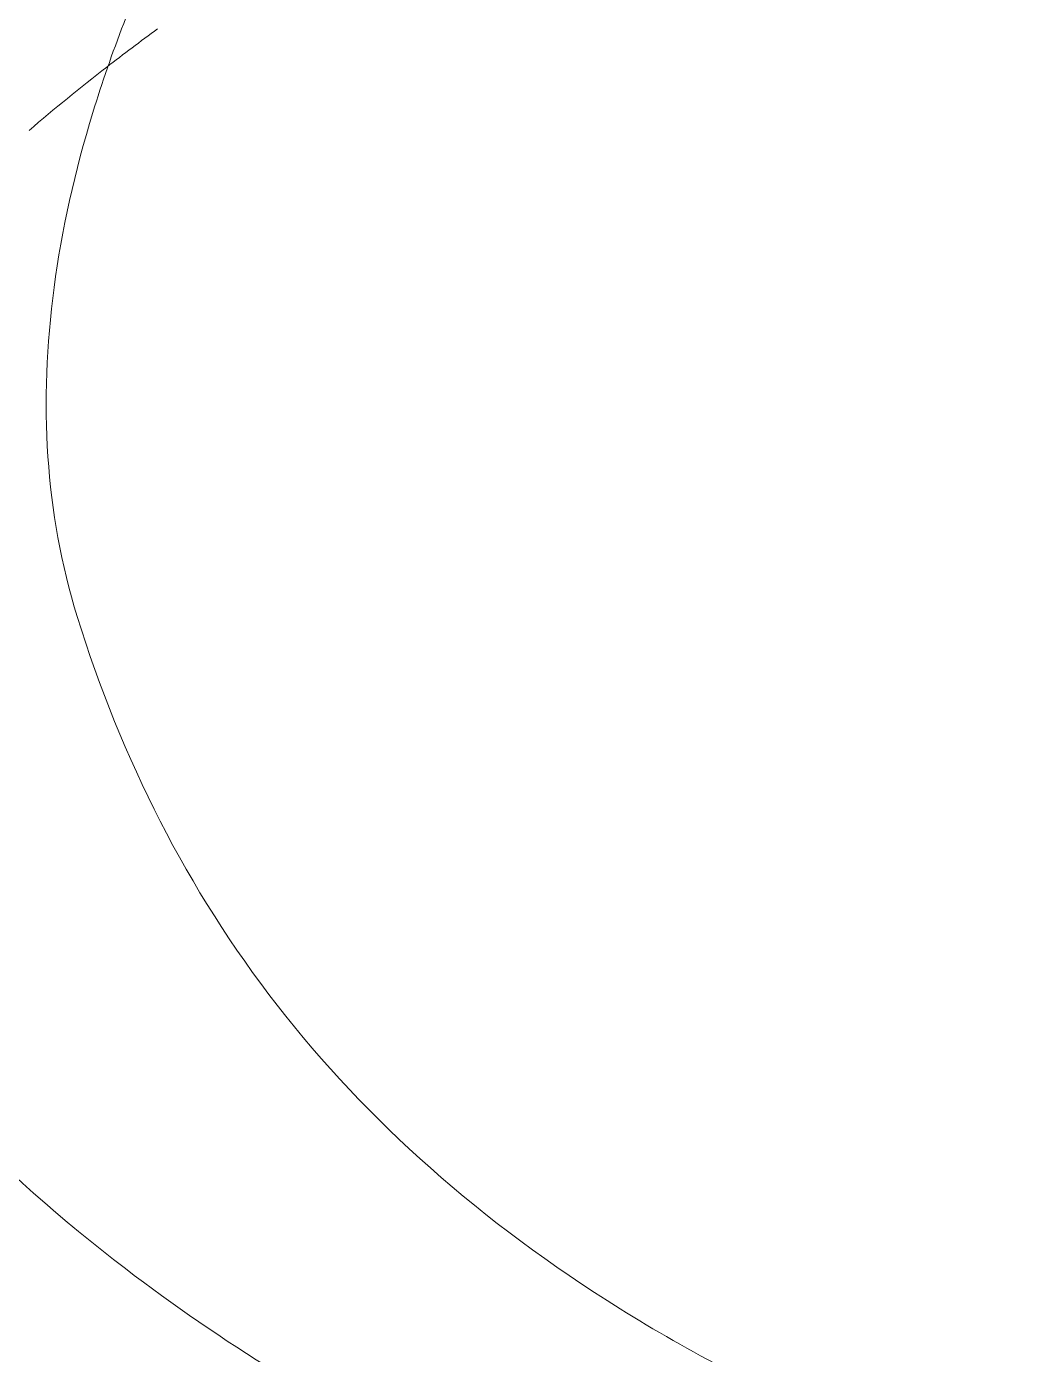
# Model space of a CAD drawing. Header units: millimetres. Extents: x -4000 to 187956, y -58990 to 162485.
# Drawn here: x 854.7 to 928.2, y 74101 to 74200.2 of the extents above; entities that cross this region are included whole.
import ezdxf

# ---------------------------------------------------------------- set-up
doc = ezdxf.new("R2010")
doc.units = ezdxf.units.MM
doc.layers.add('P-SANR-FIXT', color=6, linetype='Continuous', lineweight=9)

# ---------------------------------------------------------------- blocks, each defined once
blk = doc.blocks.new('C307 - C307-496757-FFS - TANG 1')
at = {"layer": 'P-SANR-FIXT', "color": 250}
for points, knots in [([(64.5, -82.899), (74.365, -86.189), (92.808, -93.707), (119.091, -109.868), (137.332, -128.573), (148.607, -148.553), (152.35, -159.598), (153.769, -165.399)], [-1, -1, -1, -1, -0.785714, -0.571429, -0.285714, -0.142857, 0, 0, 0, 0]), ([(119.281, -157.53), (115.965, -146.843), (106.16, -127.435), (84.838, -108.521), (62.348, -96.734), (49.426, -91.873), (42.56, -89.707)], [0, 0, 0, 0, 0.333333, 0.666667, 0.833333, 1, 1, 1, 1]), ([(153.769, -165.399), (155.317, -171.791), (156.323, -181.761), (155.072, -195.871), (152.75, -206.688), (149.058, -217.66), (143.964, -228.716), (137.483, -239.628), (128.06, -252.485), (114.627, -266.744), (99.189, -278.936), (85.441, -287.499), (70.845, -295.194), (59.144, -299.782), (50.953, -302.338)], [-1, -1, -1, -1, -0.861111, -0.791667, -0.722222, -0.652778, -0.583333, -0.513889, -0.444444, -0.333333, -0.222222, -0.166667, -0.111111, 0, 0, 0, 0])]:
    blk.add_open_spline(points, degree=3, knots=knots, dxfattribs=at)
for points in [[(121.468, -169.476), (121.192, -165.376), (120.473, -161.4), (119.281, -157.53)], [(96.198, -234.93), (99.683, -230.601), (105.998, -221.879), (113.308, -208.474), (118.49, -195.124), (120.438, -186.389), (121.008, -182.093)]]:
    blk.add_open_spline(points, degree=3, dxfattribs=at)
at = {"layer": 'P-SANR-FIXT', "color": 253}
blk.add_open_spline([(121.008, -182.093), (121.578, -177.798), (121.744, -173.575), (121.468, -169.476)], degree=3, dxfattribs=at)
blk.add_open_spline([(122.869, -193.819), (120.994, -195.428), (117.853, -197.992), (114.564, -200.463), (113.278, -201.399)], degree=3, knots=[-0.62781488, -0.62781488, -0.62781488, -0.62781488, -0.58333333, -0.55555556, -0.55555556, -0.55555556, -0.55555556], dxfattribs=at)
blk = doc.blocks.new('C307 - C307-V923-FFS - TANG 1')
at = {"layer": 'P-SANR-FIXT', "color": 250}
for points, knots in [([(64.5, -82.899), (74.365, -86.189), (92.808, -93.707), (119.091, -109.868), (137.332, -128.573), (148.607, -148.553), (152.35, -159.598), (153.769, -165.399)], [-1, -1, -1, -1, -0.785714, -0.571429, -0.285714, -0.142857, 0, 0, 0, 0]), ([(119.281, -157.53), (115.965, -146.843), (106.16, -127.435), (84.838, -108.521), (62.348, -96.734), (49.426, -91.873), (42.56, -89.707)], [0, 0, 0, 0, 0.333333, 0.666667, 0.833333, 1, 1, 1, 1]), ([(153.769, -165.399), (155.317, -171.791), (156.323, -181.761), (155.072, -195.871), (152.75, -206.688), (149.058, -217.66), (143.964, -228.716), (137.483, -239.628), (128.06, -252.485), (114.627, -266.744), (99.189, -278.936), (85.441, -287.499), (70.845, -295.194), (59.144, -299.782), (50.953, -302.338)], [-1, -1, -1, -1, -0.861111, -0.791667, -0.722222, -0.652778, -0.583333, -0.513889, -0.444444, -0.333333, -0.222222, -0.166667, -0.111111, 0, 0, 0, 0])]:
    blk.add_open_spline(points, degree=3, knots=knots, dxfattribs=at)
for points in [[(121.468, -169.476), (121.192, -165.376), (120.473, -161.4), (119.281, -157.53)], [(96.198, -234.93), (99.683, -230.601), (105.998, -221.879), (113.308, -208.474), (118.49, -195.124), (120.438, -186.389), (121.008, -182.093)]]:
    blk.add_open_spline(points, degree=3, dxfattribs=at)
at = {"layer": 'P-SANR-FIXT', "color": 253}
blk.add_open_spline([(121.008, -182.093), (121.578, -177.798), (121.744, -173.575), (121.468, -169.476)], degree=3, dxfattribs=at)
blk.add_open_spline([(122.869, -193.819), (120.994, -195.428), (117.853, -197.992), (114.564, -200.463), (113.278, -201.399)], degree=3, knots=[-0.62781488, -0.62781488, -0.62781488, -0.62781488, -0.58333333, -0.55555556, -0.55555556, -0.55555556, -0.55555556], dxfattribs=at)
blk = doc.blocks.new('CMF2_NHAXUONG_A_rvt-1-FFS - TANG 1')
at = {"layer": 'P-SANR-FIXT', "color": 250, "lineweight": 9, "rotation": 180.0003356948516}
for name in ['C307 - C307-496757-FFS - TANG 1', 'C307 - C307-V923-FFS - TANG 1']:
    blk.add_blockref(name, (977.795, 73998.608), dxfattribs=at)

msp = doc.modelspace()

# ---------------------------------------------------------------- block references
at = {"lineweight": 5}
msp.add_blockref('CMF2_NHAXUONG_A_rvt-1-FFS - TANG 1', (0, 0), dxfattribs=at)

doc.saveas('drawing.dxf')
